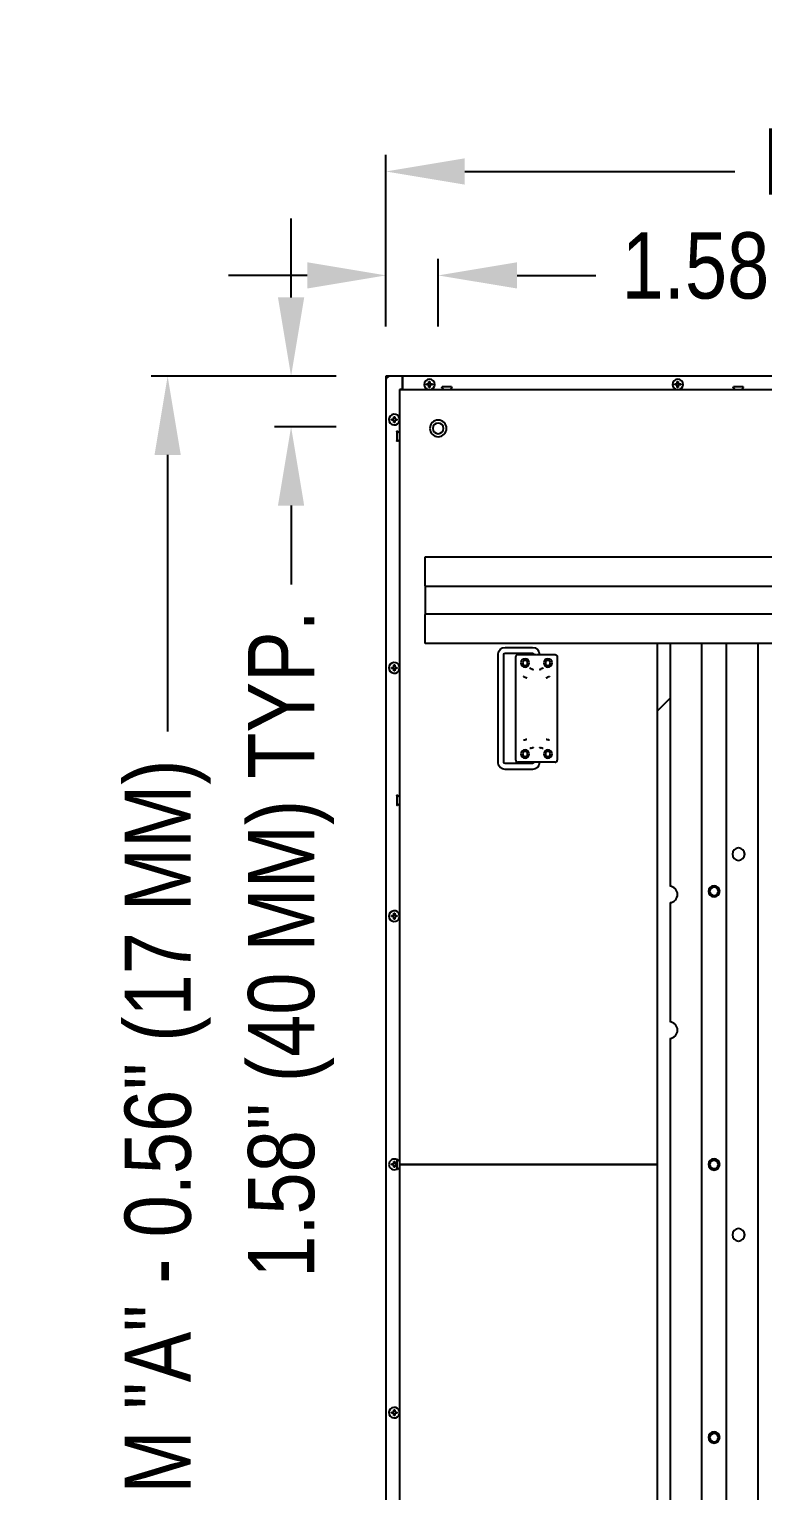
# Model space of a CAD drawing. Extents: x 0 to 216, y -5 to 280.
# Drawn here: x 78.47 to 100.62, y 196.45 to 240.61 of the extents above; entities that cross this region are included whole.
import ezdxf

# ---------------------------------------------------------------- set-up
doc = ezdxf.new("R2010")
doc.units = 0
doc.header["$LTSCALE"] = 10
doc.header["$MEASUREMENT"] = 0
doc.header["$PDMODE"] = 35
doc.layers.get('Defpoints').update_dxf_attribs({"linetype": 'CONTINUOUS'})
for name, color, linetype in [('CADdetails-1-FINE', 1, 'CONTINUOUS'), ('CADdetails-11-VERYFINE', 11, 'CONTINUOUS'), ('CADdetails-7-VERYFINE', 7, 'CONTINUOUS'), ('CADdetails-9-EXTRAFINE', 9, 'CONTINUOUS')]:
    doc.layers.add(name, color=color, linetype=linetype)
doc.styles.add('CADdetails-DIMENSIONS', font='ARIALN.TTF', dxfattribs={"height": 2})
doc.dimstyles.new('CADdetails-LEADER', dxfattribs={"dimtxt": 2.38, "dimasz": 2.38, "dimexe": 0.5, "dimexo": 1.5, "dimgap": 1, "dimtad": 0, "dimzin": 0, "dimdsep": 46, "dimtxsty": 'CADdetails-DIMENSIONS', "dimcen": 1, "dimclrd": 256, "dimclre": 256, "dimclrt": 256, "dimadec": 0, "dimazin": 0, "dimtfac": 1, "dimtdec": 4, "dimtofl": 0, "dimtmove": 0, "dimatfit": 3, "dimfxl": 1, "dimtolj": 1, "dimtzin": 0, "dimarcsym": 0})

# ---------------------------------------------------------------- blocks, each defined once
blk = doc.blocks.new('*D4')
at = {"layer": 'CADdetails-7-VERYFINE', "lineweight": -2, "transparency": 16777216}
for p, q in [((89.242, 231.628), (89.242, 236.812)), ((136.46, 231.628), (136.46, 236.812)), ((91.622, 236.312), (99.774, 236.312)), ((134.08, 236.312), (125.928, 236.312))]:
    blk.add_line(p, q, dxfattribs=at)
at = {"layer": 'CADdetails-7-VERYFINE', "transparency": 16777216}
for points in [[(91.622, 236.709), (91.622, 235.915), (89.242, 236.312)], [(134.08, 236.709), (134.08, 235.915), (136.46, 236.312)]]:
    blk.add_solid(points, dxfattribs=at)
at = {"layer": 'Defpoints', "color": 0, "transparency": 16777216}
for p in [(136.46, 236.312), (89.242, 230.128), (136.46, 230.128)]:
    blk.add_point(p, dxfattribs=at)
at = {"layer": 'CADdetails-7-VERYFINE', "transparency": 16777216, "insert": (112.851, 236.312), "char_height": 2, "attachment_point": 5, "style": 'CADdetails-DIMENSIONS'}
blk.add_mtext('\\A1;DIM "B" - 0.58" (17 MM)', dxfattribs=at)
blk = doc.blocks.new('*D5')
at = {"layer": 'CADdetails-7-VERYFINE', "lineweight": -2, "transparency": 16777216}
for p, q in [((86.376, 232.508), (86.376, 234.888)), ((87.742, 230.128), (85.876, 230.128)), ((87.742, 228.596), (85.876, 228.596)), ((86.376, 226.216), (86.376, 223.836))]:
    blk.add_line(p, q, dxfattribs=at)
at = {"layer": 'CADdetails-7-VERYFINE', "transparency": 16777216}
for points in [[(85.979, 232.508), (86.772, 232.508), (86.376, 230.128)], [(85.979, 226.216), (86.772, 226.216), (86.376, 228.596)]]:
    blk.add_solid(points, dxfattribs=at)
at = {"layer": 'Defpoints', "color": 0, "transparency": 16777216}
for p in [(89.242, 230.128), (86.376, 228.596), (89.242, 228.596)]:
    blk.add_point(p, dxfattribs=at)
at = {"layer": 'CADdetails-7-VERYFINE', "transparency": 16777216, "insert": (86.376, 212.973), "char_height": 2, "attachment_point": 5, "rotation": 90, "style": 'CADdetails-DIMENSIONS'}
blk.add_mtext('\\A1;1.58" (40 MM) TYP.', dxfattribs=at)
blk = doc.blocks.new('*D6')
at = {"layer": 'CADdetails-7-VERYFINE', "lineweight": -2, "transparency": 16777216}
for p, q in [((87.742, 230.128), (82.148, 230.128)), ((82.648, 227.748), (82.648, 219.392)), ((82.648, 184.883), (82.648, 193.238)), ((87.742, 182.503), (82.148, 182.503))]:
    blk.add_line(p, q, dxfattribs=at)
at = {"layer": 'CADdetails-7-VERYFINE', "transparency": 16777216}
for points in [[(82.251, 227.748), (83.045, 227.748), (82.648, 230.128)], [(82.251, 184.883), (83.045, 184.883), (82.648, 182.503)]]:
    blk.add_solid(points, dxfattribs=at)
at = {"layer": 'Defpoints', "color": 0, "transparency": 16777216}
for p in [(82.648, 230.128), (89.242, 230.128), (89.242, 182.503)]:
    blk.add_point(p, dxfattribs=at)
at = {"layer": 'CADdetails-7-VERYFINE', "transparency": 16777216, "insert": (82.648, 206.315), "char_height": 2, "attachment_point": 5, "rotation": 90, "style": 'CADdetails-DIMENSIONS'}
blk.add_mtext('\\A1;DIM "A" - 0.56" (17 MM)', dxfattribs=at)
blk = doc.blocks.new('*D7')
at = {"layer": 'CADdetails-7-VERYFINE', "lineweight": -2, "transparency": 16777216}
for p, q in [((89.242, 231.628), (89.242, 233.672)), ((90.819, 231.628), (90.819, 233.672)), ((86.862, 233.172), (84.482, 233.172)), ((93.199, 233.172), (95.579, 233.172))]:
    blk.add_line(p, q, dxfattribs=at)
at = {"layer": 'CADdetails-7-VERYFINE', "transparency": 16777216}
for points in [[(86.862, 233.569), (86.862, 232.776), (89.242, 233.172)], [(93.199, 233.569), (93.199, 232.776), (90.819, 233.172)]]:
    blk.add_solid(points, dxfattribs=at)
at = {"layer": 'Defpoints', "color": 0, "transparency": 16777216}
for p in [(90.819, 233.172), (89.242, 230.128), (90.819, 230.128)]:
    blk.add_point(p, dxfattribs=at)
at = {"layer": 'CADdetails-7-VERYFINE', "transparency": 16777216, "insert": (106.442, 233.172), "char_height": 2, "attachment_point": 5, "style": 'CADdetails-DIMENSIONS'}
blk.add_mtext('\\A1;1.58" (40 MM) TYP.', dxfattribs=at)

msp = doc.modelspace()

# ---------------------------------------------------------------- linework, layer by layer
at = {"layer": 'CADdetails-1-FINE', "linetype": 'Continuous', "extrusion": (-1, 6.12323e-17, 0)}
for p, q in [((136.367, 230.128), (89.742, 230.128)), ((89.242, 230.003), (89.242, 182.628)), ((89.65, 229.72), (89.65, 206.315)), ((136.46, 229.72), (89.65, 229.72)), ((89.65, 206.315), (89.65, 182.91))]:
    msp.add_line(p, q, dxfattribs=at)
at = {"layer": 'CADdetails-11-VERYFINE', "linetype": 'Continuous', "extrusion": (-1, 6.12323e-17, 0)}
for p, q in [((89.65, 206.315), (97.43, 206.315)), ((97.43, 206.315), (89.65, 206.315))]:
    msp.add_line(p, q, dxfattribs=at)
at = {"layer": 'CADdetails-9-EXTRAFINE', "linetype": 'Continuous', "extrusion": (-1, 6.12323e-17, 0)}
for p, q in [((89.367, 230.128), (89.242, 230.128)), ((89.242, 230.128), (89.242, 230.003)), ((89.727, 230.128), (89.367, 230.128)), ((89.742, 230.128), (89.727, 230.128)), ((89.727, 230.128), (89.727, 229.721)), ((89.742, 230.065), (89.727, 230.065)), ((89.742, 230.128), (89.742, 229.72)), ((89.664, 229.72), (89.664, 229.721)), ((89.727, 229.721), (89.664, 229.721)), ((90.467, 229.863), (90.467, 229.893)), ((90.467, 229.893), (90.522, 229.893)), ((90.522, 229.863), (90.467, 229.863)), ((90.501, 229.893), (90.501, 229.863)), ((90.54, 229.91), (90.522, 229.893)), ((90.522, 229.863), (90.54, 229.845)), ((90.54, 229.91), (90.54, 229.966)), ((90.54, 229.966), (90.57, 229.966)), ((90.57, 229.931), (90.54, 229.931)), ((90.54, 229.79), (90.54, 229.845)), ((90.54, 229.824), (90.57, 229.824)), ((90.57, 229.79), (90.54, 229.79)), ((90.57, 229.966), (90.57, 229.91)), ((90.588, 229.893), (90.57, 229.91)), ((90.57, 229.845), (90.588, 229.863)), ((90.57, 229.845), (90.57, 229.79)), ((90.588, 229.893), (90.643, 229.893)), ((90.643, 229.863), (90.588, 229.863)), ((90.608, 229.863), (90.608, 229.893)), ((90.643, 229.893), (90.643, 229.863)), ((90.982, 229.72), (90.928, 229.785)), ((91.223, 229.801), (90.935, 229.801)), ((91.178, 229.72), (91.232, 229.785)), ((91.224, 229.801), (91.223, 229.801)), ((97.967, 229.863), (97.967, 229.893)), ((97.967, 229.893), (98.022, 229.893)), ((98.022, 229.863), (97.967, 229.863)), ((98.001, 229.893), (98.001, 229.863)), ((98.04, 229.91), (98.022, 229.893)), ((98.022, 229.863), (98.04, 229.845)), ((98.04, 229.91), (98.04, 229.966)), ((98.04, 229.966), (98.07, 229.966)), ((98.07, 229.931), (98.04, 229.931)), ((98.04, 229.79), (98.04, 229.845)), ((98.04, 229.824), (98.07, 229.824)), ((98.07, 229.79), (98.04, 229.79)), ((98.07, 229.966), (98.07, 229.91)), ((98.088, 229.893), (98.07, 229.91)), ((98.07, 229.845), (98.088, 229.863)), ((98.07, 229.845), (98.07, 229.79)), ((98.088, 229.893), (98.143, 229.893)), ((98.143, 229.863), (98.088, 229.863)), ((98.108, 229.863), (98.108, 229.893)), ((98.143, 229.893), (98.143, 229.863)), ((99.782, 229.72), (99.728, 229.785)), ((100.023, 229.801), (99.735, 229.801)), ((99.978, 229.72), (100.032, 229.785)), ((100.024, 229.801), (100.023, 229.801)), ((89.404, 228.8), (89.404, 228.83)), ((89.404, 228.83), (89.46, 228.83)), ((89.46, 228.8), (89.404, 228.8)), ((89.439, 228.83), (89.439, 228.8)), ((89.477, 228.848), (89.46, 228.83)), ((89.46, 228.8), (89.477, 228.782)), ((89.477, 228.848), (89.477, 228.903)), ((89.477, 228.903), (89.507, 228.903)), ((89.507, 228.868), (89.477, 228.868)), ((89.477, 228.727), (89.477, 228.782)), ((89.477, 228.762), (89.507, 228.762)), ((89.507, 228.727), (89.477, 228.727)), ((89.507, 228.903), (89.507, 228.848)), ((89.525, 228.83), (89.507, 228.848)), ((89.507, 228.782), (89.525, 228.8)), ((89.507, 228.782), (89.507, 228.727)), ((89.525, 228.83), (89.58, 228.83)), ((89.58, 228.8), (89.525, 228.8)), ((89.546, 228.8), (89.546, 228.83)), ((89.58, 228.83), (89.58, 228.8)), ((89.569, 228.46), (89.569, 228.173)), ((89.65, 228.413), (89.585, 228.467)), ((89.569, 228.173), (89.569, 228.171)), ((89.65, 228.217), (89.585, 228.163)), ((90.43, 223.796), (90.43, 224.67)), ((90.43, 224.67), (135.68, 224.67)), ((90.43, 223.796), (90.43, 223.78)), ((90.43, 223.78), (135.68, 223.78)), ((90.43, 223.78), (90.43, 223.714)), ((90.43, 223.714), (90.43, 223.006)), ((90.43, 223.006), (90.43, 222.94)), ((135.68, 222.94), (90.43, 222.94)), ((90.43, 222.94), (90.43, 222.924)), ((90.43, 222.05), (90.43, 222.924)), ((135.68, 222.05), (90.43, 222.05)), ((92.627, 218.46), (92.627, 221.72)), ((92.805, 218.46), (92.805, 221.72)), ((92.841, 221.934), (93.663, 221.934)), ((92.841, 221.756), (93.663, 221.756)), ((93.163, 218.525), (93.163, 221.655)), ((93.223, 221.715), (93.643, 221.715)), ((93.643, 221.715), (93.698, 221.715)), ((93.698, 221.715), (93.747, 221.715)), ((93.699, 221.715), (93.699, 221.72)), ((93.828, 221.715), (93.878, 221.715)), ((93.877, 221.715), (93.877, 221.72)), ((93.878, 221.715), (93.933, 221.715)), ((93.933, 221.715), (94.353, 221.715)), ((94.413, 221.655), (94.413, 218.525)), ((97.43, 222.05), (97.43, 206.315)), ((97.82, 222.05), (97.82, 214.72)), ((98.77, 222.05), (98.77, 190.58)), ((99.53, 190.58), (99.53, 222.05)), ((100.48, 190.58), (100.48, 222.05)), ((89.404, 221.3), (89.404, 221.33)), ((89.404, 221.33), (89.46, 221.33)), ((89.46, 221.3), (89.404, 221.3)), ((89.439, 221.33), (89.439, 221.3)), ((89.477, 221.348), (89.46, 221.33)), ((89.46, 221.3), (89.477, 221.282)), ((89.477, 221.348), (89.477, 221.403)), ((89.477, 221.403), (89.507, 221.403)), ((89.507, 221.368), (89.477, 221.368)), ((89.477, 221.227), (89.477, 221.282)), ((89.477, 221.262), (89.507, 221.262)), ((89.507, 221.227), (89.477, 221.227)), ((89.507, 221.403), (89.507, 221.348)), ((89.525, 221.33), (89.507, 221.348)), ((89.507, 221.282), (89.525, 221.3)), ((89.507, 221.282), (89.507, 221.227)), ((89.525, 221.33), (89.58, 221.33)), ((89.58, 221.3), (89.525, 221.3)), ((89.546, 221.3), (89.546, 221.33)), ((89.58, 221.33), (89.58, 221.3)), ((93.617, 221.293), (93.646, 221.283)), ((93.959, 221.293), (93.93, 221.283)), ((93.417, 221.044), (93.446, 221.034)), ((94.159, 221.044), (94.13, 221.034)), ((97.43, 220.01), (97.82, 220.4)), ((93.417, 219.137), (93.446, 219.146)), ((94.159, 219.137), (94.13, 219.146)), ((93.617, 218.887), (93.646, 218.897)), ((93.959, 218.887), (93.93, 218.897)), ((93.663, 218.424), (92.841, 218.424)), ((93.663, 218.246), (92.841, 218.246)), ((93.643, 218.465), (93.223, 218.465)), ((93.698, 218.465), (93.643, 218.465)), ((93.747, 218.465), (93.698, 218.465)), ((93.699, 218.46), (93.699, 218.465)), ((93.878, 218.465), (93.828, 218.465)), ((93.877, 218.46), (93.877, 218.465)), ((93.933, 218.465), (93.878, 218.465)), ((94.353, 218.465), (93.933, 218.465)), ((89.569, 217.46), (89.569, 217.173)), ((89.65, 217.413), (89.585, 217.467)), ((89.569, 217.173), (89.569, 217.171)), ((89.65, 217.217), (89.585, 217.163)), ((97.82, 214.222), (97.82, 210.62)), ((89.404, 213.8), (89.404, 213.83)), ((89.404, 213.83), (89.46, 213.83)), ((89.46, 213.8), (89.404, 213.8)), ((89.439, 213.83), (89.439, 213.8)), ((89.477, 213.848), (89.46, 213.83)), ((89.46, 213.8), (89.477, 213.782)), ((89.477, 213.848), (89.477, 213.903)), ((89.477, 213.903), (89.507, 213.903)), ((89.507, 213.868), (89.477, 213.868)), ((89.477, 213.727), (89.477, 213.782)), ((89.477, 213.762), (89.507, 213.762)), ((89.507, 213.727), (89.477, 213.727)), ((89.507, 213.903), (89.507, 213.848)), ((89.525, 213.83), (89.507, 213.848)), ((89.507, 213.782), (89.525, 213.8)), ((89.507, 213.782), (89.507, 213.727)), ((89.525, 213.83), (89.58, 213.83)), ((89.58, 213.8), (89.525, 213.8)), ((89.546, 213.8), (89.546, 213.83)), ((89.58, 213.83), (89.58, 213.8)), ((97.82, 210.122), (97.82, 190.58)), ((89.404, 206.3), (89.404, 206.33)), ((89.404, 206.33), (89.46, 206.33)), ((89.46, 206.3), (89.404, 206.3)), ((89.439, 206.33), (89.439, 206.3)), ((89.477, 206.348), (89.46, 206.33)), ((89.46, 206.3), (89.477, 206.282)), ((89.477, 206.348), (89.477, 206.403)), ((89.477, 206.403), (89.507, 206.403)), ((89.507, 206.368), (89.477, 206.368)), ((89.477, 206.227), (89.477, 206.282)), ((89.477, 206.262), (89.507, 206.262)), ((89.507, 206.227), (89.477, 206.227)), ((89.507, 206.403), (89.507, 206.348)), ((89.525, 206.33), (89.507, 206.348)), ((89.507, 206.282), (89.525, 206.3)), ((89.507, 206.282), (89.507, 206.227)), ((89.525, 206.33), (89.569, 206.33)), ((89.569, 206.3), (89.525, 206.3)), ((89.546, 206.3), (89.546, 206.33)), ((89.569, 206.46), (89.569, 206.173)), ((89.65, 206.413), (89.585, 206.467)), ((89.65, 206.217), (89.585, 206.163)), ((97.43, 206.315), (97.43, 190.58)), ((89.569, 206.173), (89.569, 206.171)), ((89.404, 198.8), (89.404, 198.83)), ((89.404, 198.83), (89.46, 198.83)), ((89.46, 198.8), (89.404, 198.8)), ((89.439, 198.83), (89.439, 198.8)), ((89.477, 198.848), (89.46, 198.83)), ((89.46, 198.8), (89.477, 198.782)), ((89.477, 198.848), (89.477, 198.903)), ((89.477, 198.903), (89.507, 198.903)), ((89.507, 198.868), (89.477, 198.868)), ((89.477, 198.727), (89.477, 198.782)), ((89.477, 198.762), (89.507, 198.762)), ((89.507, 198.727), (89.477, 198.727)), ((89.507, 198.903), (89.507, 198.848)), ((89.525, 198.83), (89.507, 198.848)), ((89.507, 198.782), (89.525, 198.8)), ((89.507, 198.782), (89.507, 198.727)), ((89.525, 198.83), (89.58, 198.83)), ((89.58, 198.8), (89.525, 198.8)), ((89.546, 198.8), (89.546, 198.83)), ((89.58, 198.83), (89.58, 198.8))]:
    msp.add_line(p, q, dxfattribs=at)
at = {"layer": 'CADdetails-9-EXTRAFINE', "linetype": 'Continuous'}
for centre, radius, start, end in [((89.367, 230.003), 0.125, 90, 180), ((90.555, 229.878), 0.161, 0, 180), ((90.555, 229.878), 0.161, 180, 258.0313), ((90.555, 229.878), 0.161, 281.9687, 360), ((98.055, 229.878), 0.161, 0, 180), ((98.055, 229.878), 0.161, 180, 258.0313), ((98.055, 229.878), 0.161, 281.9687, 0), ((89.492, 228.815), 0.161, 11.9687, 180), ((89.492, 228.815), 0.161, 180, 348.0313), ((90.819, 228.551), 0.251, 0, 180), ((90.819, 228.551), 0.251, 180, 360), ((90.819, 228.551), 0.161, 0, 180), ((90.819, 228.551), 0.161, 180, 0), ((93.223, 221.655), 0.06, 90, 180), ((89.492, 221.315), 0.161, 11.9687, 180), ((89.492, 221.315), 0.161, 180, 348.0313), ((93.444, 221.465), 0.125, 0, 180), ((93.444, 221.465), 0.125, 180, 0), ((93.444, 221.465), 0.075, 0, 180), ((93.444, 221.465), 0.075, 180, 360), ((94.131, 221.465), 0.125, 0, 180), ((94.131, 221.465), 0.125, 180, 0), ((94.131, 221.465), 0.075, 0, 180), ((94.131, 221.465), 0.075, 180, 0), ((93.444, 218.715), 0.125, 0, 180), ((93.444, 218.715), 0.125, 180, 0), ((93.444, 218.715), 0.075, 0, 180), ((93.444, 218.715), 0.075, 180, 360), ((94.131, 218.715), 0.125, 0, 180), ((94.131, 218.715), 0.125, 180, 0), ((94.131, 218.715), 0.075, 0, 180), ((94.131, 218.715), 0.075, 180, 360), ((93.223, 218.525), 0.06, 180, 270), ((94.353, 218.525), 0.06, 270, 360), ((99.89, 215.686), 0.188, 90, 270), ((99.89, 215.686), 0.188, 270, 90), ((97.796, 214.471), 0.25, 275.4513, 84.5487), ((99.15, 214.565), 0.17, 0, 180), ((99.15, 214.565), 0.125, 0, 180), ((99.15, 214.565), 0.17, 180, 0), ((99.15, 214.565), 0.125, 180, 0), ((89.492, 213.815), 0.161, 11.9687, 180), ((89.492, 213.815), 0.161, 180, 348.0313), ((97.796, 210.371), 0.25, 275.4513, 84.5487), ((89.492, 206.315), 0.161, 61.6305, 180), ((89.492, 206.315), 0.161, 180, 298.3695), ((99.15, 206.315), 0.17, 0, 180), ((99.15, 206.315), 0.17, 180, 0), ((99.15, 206.311), 0.125, 0, 180), ((99.15, 206.311), 0.125, 180, 0), ((99.89, 204.186), 0.188, 90, 270), ((99.89, 204.186), 0.188, 270, 90), ((89.492, 198.815), 0.161, 11.9687, 180), ((89.492, 198.815), 0.161, 180, 348.0313), ((99.15, 198.065), 0.17, 0, 180), ((99.15, 198.065), 0.17, 180, 0), ((99.15, 198.061), 0.125, 0, 180), ((99.15, 198.061), 0.125, 180, 0)]:
    msp.add_arc(centre, radius, start, end, dxfattribs=at)
at = {"layer": 'CADdetails-9-EXTRAFINE', "linetype": 'Continuous', "extrusion": (0, 0, -1)}
for centre, radius, start, end in [((-90.935, 229.791), 0.01, 320, 90), ((-91.224, 229.791), 0.01, 90, 220), ((-99.735, 229.791), 0.01, 320, 90), ((-100.024, 229.791), 0.01, 90, 220), ((-89.579, 228.46), 0.01, 0, 130), ((-89.579, 228.171), 0.01, 230, 0), ((-92.841, 221.72), 0.214, 0, 90), ((-92.841, 221.72), 0.036, 360, 90), ((-93.663, 221.72), 0.214, 90, 180), ((-93.663, 221.72), 0.036, 90, 180), ((-94.353, 221.655), 0.06, 90, 180), ((-92.841, 218.46), 0.214, 270, 0), ((-92.841, 218.46), 0.036, 270, 0), ((-93.663, 218.46), 0.214, 180, 270), ((-93.663, 218.46), 0.036, 180, 270), ((-89.579, 217.46), 0.01, 0, 130), ((-89.579, 217.171), 0.01, 230, 0), ((-99.15, 214.565), 0.143, 360, 180), ((-99.15, 214.565), 0.143, 180, 0), ((-89.579, 206.46), 0.01, 0, 130), ((-99.15, 206.315), 0.143, 360, 180), ((-99.15, 206.315), 0.143, 180, 0), ((-89.579, 206.171), 0.01, 230, 0), ((-99.15, 198.065), 0.143, 360, 180), ((-99.15, 198.065), 0.143, 180, 0)]:
    msp.add_arc(centre, radius, start, end, dxfattribs=at)
at = {"layer": 'CADdetails-9-EXTRAFINE', "linetype": 'Continuous'}
for points in [[(93.747, 221.715), (93.754, 221.715), (93.76, 221.715), (93.774, 221.715), (93.781, 221.714), (93.795, 221.714), (93.802, 221.715), (93.815, 221.715), (93.822, 221.715), (93.828, 221.715)], [(93.828, 218.465), (93.822, 218.465), (93.815, 218.465), (93.802, 218.466), (93.795, 218.466), (93.781, 218.466), (93.774, 218.466), (93.76, 218.465), (93.754, 218.465), (93.747, 218.465)]]:
    msp.add_open_spline(points, degree=3, knots=[0, 0, 0, 0, 0.000527497, 0.000527497, 0.001054994, 0.001054994, 0.001582491, 0.001582491, 0.002109988, 0.002109988, 0.002109988, 0.002109988], dxfattribs=at)
for points in [[(93.617, 221.293), (93.612, 221.295), (93.602, 221.298), (93.591, 221.302)], [(93.646, 221.283), (93.657, 221.279), (93.676, 221.273), (93.698, 221.265)], [(93.878, 221.265), (93.9, 221.273), (93.919, 221.279), (93.93, 221.283)], [(93.985, 221.302), (93.974, 221.298), (93.964, 221.295), (93.959, 221.293)], [(93.417, 221.044), (93.412, 221.046), (93.402, 221.049), (93.391, 221.053)], [(93.446, 221.034), (93.457, 221.03), (93.476, 221.023), (93.498, 221.015)], [(94.078, 221.015), (94.1, 221.023), (94.119, 221.03), (94.13, 221.034)], [(94.185, 221.053), (94.174, 221.049), (94.164, 221.046), (94.159, 221.044)], [(93.417, 219.137), (93.412, 219.135), (93.402, 219.131), (93.391, 219.127)], [(93.446, 219.146), (93.457, 219.15), (93.476, 219.157), (93.498, 219.165)], [(94.078, 219.165), (94.1, 219.157), (94.119, 219.15), (94.13, 219.146)], [(94.185, 219.127), (94.174, 219.131), (94.164, 219.135), (94.159, 219.137)], [(93.617, 218.887), (93.612, 218.885), (93.602, 218.882), (93.591, 218.878)], [(93.646, 218.897), (93.657, 218.901), (93.676, 218.908), (93.698, 218.915)], [(93.878, 218.915), (93.9, 218.908), (93.919, 218.901), (93.93, 218.897)], [(93.985, 218.878), (93.974, 218.882), (93.964, 218.885), (93.959, 218.887)]]:
    msp.add_rational_spline(points, [1, 0.910683602523, 0.910683602523, 1], degree=3, dxfattribs=at)

# ---------------------------------------------------------------- dimensions: what is measured, and where the dimension line sits
at = {"layer": 'CADdetails-7-VERYFINE'}
for base, p2, text, picture, middle in [((136.46, 236.312), (136.46, 230.128), 'DIM "B" - 0.58" (17 MM)', '*D4', (112.851, 236.312)), ((90.819, 233.172), (90.819, 230.128), '1.58" (40 MM) TYP.', '*D7', (106.442, 233.172))]:
    dim = msp.add_linear_dim(base=base, p1=(89.242, 230.128), p2=p2, text=text, dimstyle='CADdetails-LEADER', dxfattribs=at)
    dim.commit()
    dim.dimension.update_dxf_attribs({"geometry": picture, "text_midpoint": middle})
for base, p1, p2, text, picture, middle in [((86.376, 228.596), (89.242, 230.128), (89.242, 228.596), '1.58" (40 MM) TYP.', '*D5', (86.376, 212.973)), ((82.648, 230.128), (89.242, 182.503), (89.242, 230.128), 'DIM "A" - 0.56" (17 MM)', '*D6', (82.648, 206.315))]:
    dim = msp.add_linear_dim(base=base, p1=p1, p2=p2, angle=90, text=text, dimstyle='CADdetails-LEADER', dxfattribs=at)
    dim.commit()
    dim.dimension.update_dxf_attribs({"geometry": picture, "text_midpoint": middle})

doc.saveas('drawing.dxf')
